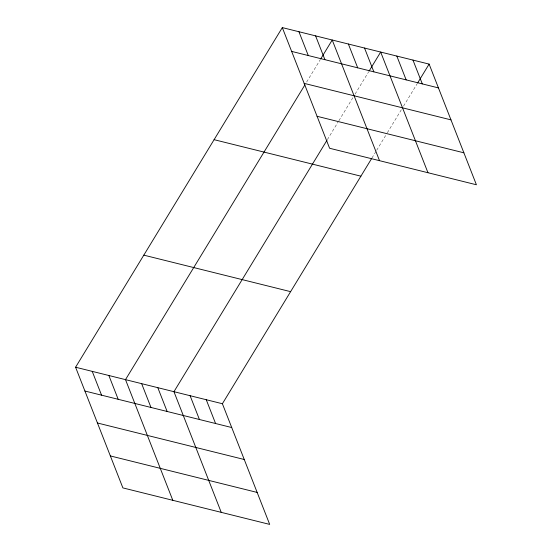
<?xml version="1.0" encoding="UTF-8"?>
<svg xmlns="http://www.w3.org/2000/svg" width="552" height="552" viewBox="0 0 552 552"><rect width="100%" height="100%" fill="white"/><g stroke="black" fill="none" stroke-linecap="round" stroke-linejoin="round"><path stroke-width="0.41" stroke-dasharray="2.76 2.07" d="M306.65 82.041L320.291 59.623M327.377 139.615L338.038 122.102M338.893 120.702L354.239 95.489M355.095 94.088L368.736 71.67M371.986 157.969L376.25 150.965M376.678 150.261L386.483 134.15M387.338 132.749L401.835 108.937M403.54 106.129L417.181 83.718"/><path stroke-width="0.83" d="M371.558 158.665L222.394 403.733L269.686 524.4L122.882 487.899L75.589 367.232L282.313 27.6L429.118 64.101L476.411 184.768L329.606 148.267L282.313 27.6M304.939 84.842L125.504 379.638L172.797 500.305M320.719 58.926L332.228 40.013L379.521 160.68M326.95 140.318L173.949 391.685L221.242 512.353M369.164 70.973L380.673 52.054L427.966 172.728M417.609 83.014L429.118 64.101M291.642 51.398L438.447 87.906M304.166 83.366L450.977 119.867M317.076 116.299L463.88 152.807M214.093 139.677L360.904 176.178M143.81 255.148L290.614 291.656M75.589 367.232L222.394 403.733M84.918 391.03L231.723 427.531M97.442 422.998L244.253 459.499M110.352 455.931L257.156 492.432M412.972 60.085L422.301 83.89M396.826 56.069L406.148 79.874M364.527 48.045L373.856 71.843M348.374 44.029L357.703 67.827M315.592 35.873L324.921 59.678M298.949 31.74L308.278 55.538M206.248 399.717L215.577 423.515M190.102 395.701L199.424 419.499M157.803 387.67L167.132 411.475M141.65 383.654L150.979 407.459M108.868 375.505L118.19 399.303M92.225 371.365L101.554 395.17"/></g></svg>
